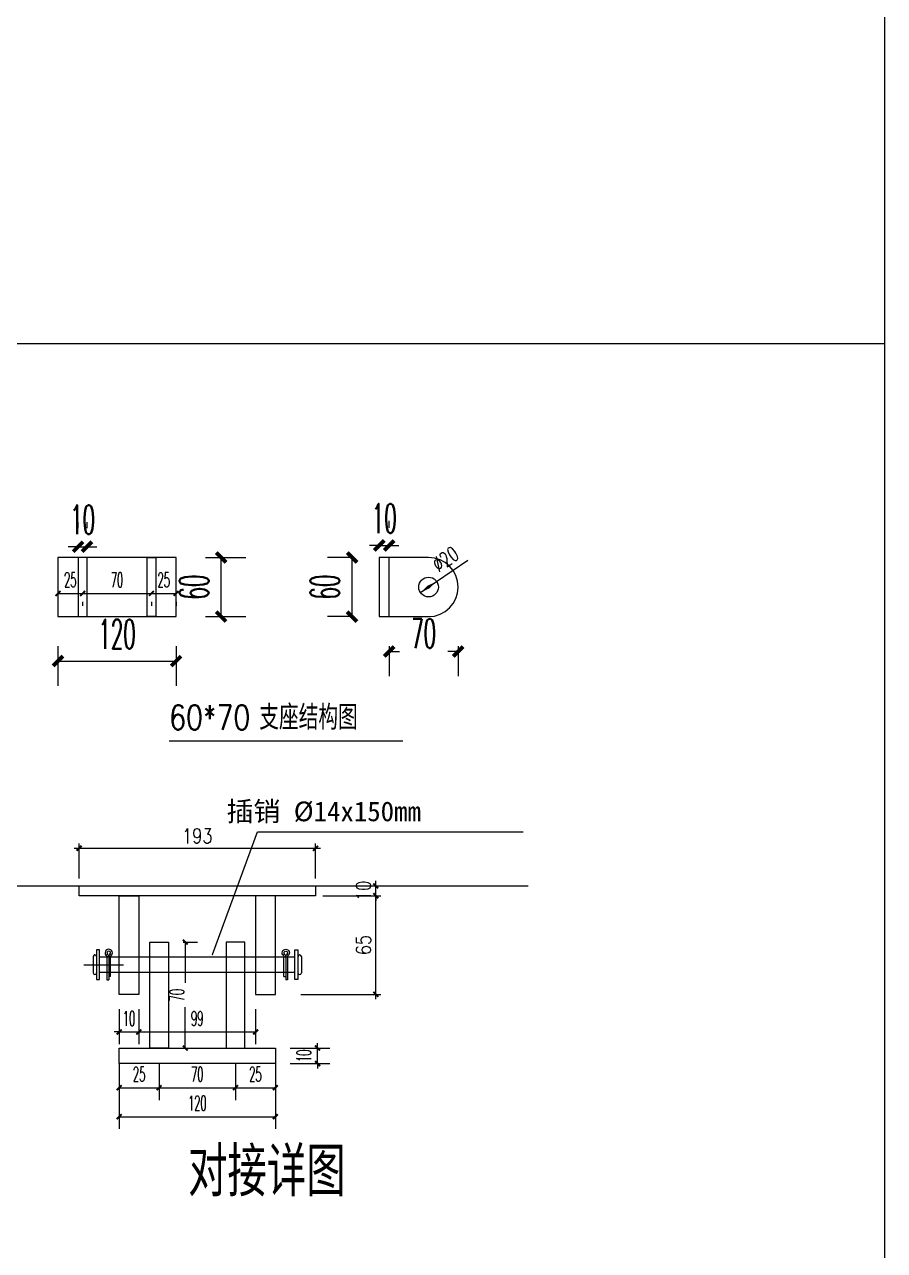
# Model space of a CAD drawing. Header units: millimetres. Extents: x 482615 to 507043, y 486319 to 505296.
# Drawn here: x 505297 to 507043, y 498008 to 500496 of the extents above; entities that cross this region are included whole.
import ezdxf
from ezdxf import colors
from ezdxf.entities.mleader import LeaderData, LeaderLine
from ezdxf.math import Vec2, Vec3

# ---------------------------------------------------------------- set-up
doc = ezdxf.new("R2010")
doc.units = ezdxf.units.MM
doc.header["$LTSCALE"] = 1000
doc.linetypes.add('CENTER', pattern=[2, 1.25, -0.25, 0.25, -0.25])
for name, color, linetype in [('hjh文字', 7, 'Continuous'), ('HR-dimension', 9, 'Continuous'), ('PUB_DIM', 3, 'Continuous'), ('PUB_TEXT', 7, 'Continuous'), ('W-STEEL_KEEL钢龙骨', 5, 'Continuous'), ('铝横梁', 220, 'Continuous')]:
    doc.layers.add(name, color=color, linetype=linetype)
doc.layers.add('图框', color=7, linetype='Continuous', lineweight=13)
doc.styles.add('_TCH_DIM', font='SIMPLEX.shx', dxfattribs={"bigfont": 'hztxt.shx'})
doc.styles.add('_TCH_DIM_T3', font='SIMPLEX.shx', dxfattribs={"width": 0.494118, "bigfont": 'GBCBIG.shx'})
doc.styles.add('HZTXT', font='txtw.shx', dxfattribs={"width": 0.8, "bigfont": 'hztxtw.shx'})
doc.styles.get("Standard").update_dxf_attribs({"font": 'simplex.shx', "width": 0.8, "bigfont": 'hztxt.shx'})
doc.styles.add('宋体', font='')
doc.styles.get('宋体').set_extended_font_data('SimSun')
doc.dimstyles.new('_TCH_ARCH&&10', dxfattribs={"dimtxt": 29.75, "dimasz": 10, "dimexe": 25, "dimexo": 30, "dimgap": 12.625, "dimtad": 1, "dimdec": 0, "dimzin": 0, "dimdsep": 46, "dimtxsty": '_TCH_DIM_T3', "dimblk": 'ARCHTICK', "dimcen": 0.09, "dimclrt": 7, "dimazin": 2, "dimtfac": 1, "dimtdec": 0, "dimtix": 1, "dimtmove": 2, "dimatfit": 3, "dimfxl": 0, "dimtolj": 1, "dimtzin": 0, "dimarcsym": 0})
doc.dimstyles.new('_TCH_ARCH&&5', dxfattribs={"dimtxt": 14.875, "dimasz": 5, "dimexe": 12.5, "dimexo": 15, "dimgap": 6.3125, "dimtad": 1, "dimdec": 0, "dimzin": 0, "dimdsep": 46, "dimtxsty": '_TCH_DIM_T3', "dimblk": 'ARCHTICK', "dimcen": 0.09, "dimclrt": 7, "dimazin": 2, "dimtfac": 1, "dimtdec": 0, "dimtix": 1, "dimtmove": 2, "dimatfit": 3, "dimfxl": 0, "dimtolj": 1, "dimtzin": 0, "dimarcsym": 0})
doc.dimstyles.new('HR-A2-DIM10', dxfattribs={"dimscale": 10, "dimtxt": 3, "dimasz": 1, "dimexe": 1, "dimexo": 1.5, "dimgap": 1, "dimtad": 1, "dimdec": 1, "dimdsep": 46, "dimtxsty": 'HZTXT', "dimblk": 'ARCHTICK', "dimcen": 0, "dimdle": 1, "dimclrd": 256, "dimclre": 256, "dimclrt": 6, "dimadec": 1, "dimazin": 0, "dimtfac": 1, "dimtdec": 1, "dimtix": 1, "dimtmove": 2, "dimatfit": 3, "dimfxl": 0, "dimtolj": 1, "dimtzin": 0, "dimarcsym": 0})

# ---------------------------------------------------------------- blocks, each defined once
blk = doc.blocks.new('_ArchTick')
at = {"color": 0, "linetype": 'ByBlock', "const_width": 0.4}
blk.add_lwpolyline([(-0.5, -0.5), (0.5, 0.5)], dxfattribs=at)
blk = doc.blocks.new('*D85')
at = {"layer": 'Defpoints', "color": 0, "ltscale": 1.5, "transparency": 16777216}
for p in [(505887.6, 498824.3), (505407.6, 498748), (505887.6, 498748)]:
    blk.add_point(p, dxfattribs=at)
at = {"layer": 'HR-dimension', "lineweight": -2, "ltscale": 1.5, "transparency": 16777216}
for p, q in [((505397.6, 498824.3), (505897.6, 498824.3)), ((505407.6, 498763), (505407.6, 498834.3)), ((505887.6, 498763), (505887.6, 498834.3))]:
    blk.add_line(p, q, dxfattribs=at)
at = {"layer": 'HR-dimension', "lineweight": -2, "ltscale": 1.5, "transparency": 16777216, "xscale": 10, "yscale": 10, "zscale": 10, "rotation": 180}
blk.add_blockref('_ArchTick', (505407.6, 498824.3), dxfattribs=at)
at = {"layer": 'HR-dimension', "lineweight": -2, "ltscale": 1.5, "transparency": 16777216, "xscale": 10, "yscale": 10, "zscale": 10}
blk.add_blockref('_ArchTick', (505887.6, 498824.3), dxfattribs=at)
at = {"layer": 'HR-dimension', "color": 6, "ltscale": 1.5, "transparency": 16777216, "insert": (505647.6, 498849.3), "char_height": 30, "width": 61.714, "attachment_point": 5, "style": 'HZTXT'}
blk.add_mtext('\\A1;{\\Ftxtw,hztxtw|c134;193}', dxfattribs=at)
blk = doc.blocks.new('*D86')
at = {"layer": 'Defpoints', "color": 0, "ltscale": 1.5, "transparency": 16777216}
for p in [(505887.6, 498728), (506010, 498728), (505842.6, 498528)]:
    blk.add_point(p, dxfattribs=at)
at = {"layer": 'HR-dimension', "lineweight": -2, "ltscale": 1.5, "transparency": 16777216}
for p, q in [((505902.6, 498728), (506020, 498728)), ((506010, 498518), (506010, 498738)), ((505857.6, 498528), (506020, 498528))]:
    blk.add_line(p, q, dxfattribs=at)
at = {"layer": 'HR-dimension', "lineweight": -2, "ltscale": 1.5, "transparency": 16777216, "xscale": 10, "yscale": 10, "zscale": 10}
for p, rotation in [((506010, 498728), 90), ((506010, 498528), 270)]:
    blk.add_blockref('_ArchTick', p, dxfattribs=dict(at, rotation=rotation))
at = {"layer": 'HR-dimension', "color": 6, "ltscale": 1.5, "transparency": 16777216, "insert": (505985, 498628), "char_height": 30, "attachment_point": 5, "rotation": 90, "style": 'HZTXT'}
blk.add_mtext('\\A1;{\\Ftxtw,hztxtw|c134;65}', dxfattribs=at)
blk = doc.blocks.new('*D87')
at = {"layer": 'Defpoints', "color": 0, "ltscale": 1.5, "transparency": 16777216}
for p in [(505887.6, 498748), (506010, 498748), (505887.6, 498728)]:
    blk.add_point(p, dxfattribs=at)
at = {"layer": 'HR-dimension', "lineweight": -2, "ltscale": 1.5, "transparency": 16777216}
for p, q in [((505902.6, 498748), (506020, 498748)), ((506010, 498748), (506010, 498758)), ((506010, 498728), (506010, 498748)), ((505902.6, 498728), (506020, 498728)), ((506010, 498728), (506010, 498718))]:
    blk.add_line(p, q, dxfattribs=at)
at = {"layer": 'HR-dimension', "lineweight": -2, "ltscale": 1.5, "transparency": 16777216, "xscale": 10, "yscale": 10, "zscale": 10}
for p, rotation in [((506010, 498748), 270), ((506010, 498728), 90)]:
    blk.add_blockref('_ArchTick', p, dxfattribs=dict(at, rotation=rotation))
at = {"layer": 'HR-dimension', "color": 6, "ltscale": 1.5, "transparency": 16777216, "insert": (505985, 498738), "char_height": 30, "attachment_point": 5, "rotation": 90, "style": 'HZTXT'}
blk.add_mtext('\\A1;10', dxfattribs=at)
blk = doc.blocks.new('*D106')
at = {"layer": 'Defpoints', "color": 0, "transparency": 16777216}
for p in [(504452.6, 499048.4), (504572.6, 499048.4), (504572.6, 499003.2)]:
    blk.add_point(p, dxfattribs=at)
at = {"layer": 'PUB_DIM', "color": 0, "lineweight": -2, "transparency": 16777216}
for p, q in [((504452.6, 499018.4), (504452.6, 498978.2)), ((504572.6, 499018.4), (504572.6, 498978.2)), ((504452.6, 499003.2), (504572.6, 499003.2))]:
    blk.add_line(p, q, dxfattribs=at)
at = {"layer": 'PUB_DIM', "color": 0, "lineweight": -2, "transparency": 16777216, "xscale": 10, "yscale": 10, "zscale": 10, "rotation": 180}
blk.add_blockref('_ArchTick', (504452.6, 499003.2), dxfattribs=at)
at = {"layer": 'PUB_DIM', "color": 0, "lineweight": -2, "transparency": 16777216, "xscale": 10, "yscale": 10, "zscale": 10}
blk.add_blockref('_ArchTick', (504572.6, 499003.2), dxfattribs=at)
at = {"layer": 'PUB_DIM', "color": 7, "transparency": 16777216, "insert": (504512.6, 499030.7), "char_height": 29.75, "attachment_point": 5, "style": '_TCH_DIM_T3'}
blk.add_mtext('\\A1;120', dxfattribs=at)
blk = doc.blocks.new('*D107')
at = {"layer": 'Defpoints', "color": 0, "transparency": 16777216}
for p in [(504572.6, 499108.4), (504618.4, 499108.4), (504572.6, 499048.4)]:
    blk.add_point(p, dxfattribs=at)
at = {"layer": 'PUB_DIM', "color": 0, "lineweight": -2, "transparency": 16777216}
for p, q in [((504602.6, 499108.4), (504643.4, 499108.4)), ((504618.4, 499048.4), (504618.4, 499108.4)), ((504602.6, 499048.4), (504643.4, 499048.4))]:
    blk.add_line(p, q, dxfattribs=at)
at = {"layer": 'PUB_DIM', "color": 0, "lineweight": -2, "transparency": 16777216, "xscale": 10, "yscale": 10, "zscale": 10}
for p, rotation in [((504618.4, 499108.4), 90), ((504618.4, 499048.4), 270)]:
    blk.add_blockref('_ArchTick', p, dxfattribs=dict(at, rotation=rotation))
at = {"layer": 'PUB_DIM', "color": 7, "transparency": 16777216, "insert": (504590.9, 499078.4), "char_height": 29.75, "attachment_point": 5, "rotation": 90, "style": '_TCH_DIM_T3'}
blk.add_mtext('\\A1;60', dxfattribs=at)
blk = doc.blocks.new('*D108')
at = {"layer": 'Defpoints', "color": 0, "transparency": 16777216}
for p in [(504482.1, 499119.4), (504473.1, 499108.4), (504482.1, 499108.4)]:
    blk.add_point(p, dxfattribs=at)
at = {"layer": 'PUB_DIM', "color": 0, "lineweight": -2, "transparency": 16777216}
for p, q in [((504473.1, 499138.4), (504473.1, 499144.4)), ((504482.1, 499138.4), (504482.1, 499144.4)), ((504473.1, 499119.4), (504463.1, 499119.4)), ((504473.1, 499119.4), (504482.1, 499119.4)), ((504482.1, 499119.4), (504492.1, 499119.4))]:
    blk.add_line(p, q, dxfattribs=at)
at = {"layer": 'PUB_DIM', "color": 0, "lineweight": -2, "transparency": 16777216, "xscale": 10, "yscale": 10, "zscale": 10}
blk.add_blockref('_ArchTick', (504473.1, 499119.4), dxfattribs=at)
at = {"layer": 'PUB_DIM', "color": 0, "lineweight": -2, "transparency": 16777216, "xscale": 10, "yscale": 10, "zscale": 10, "rotation": 180}
blk.add_blockref('_ArchTick', (504482.1, 499119.4), dxfattribs=at)
at = {"layer": 'PUB_DIM', "color": 7, "transparency": 16777216, "insert": (504477.6, 499146.9), "char_height": 29.75, "attachment_point": 5, "style": '_TCH_DIM_T3'}
blk.add_mtext('\\A1;10', dxfattribs=at)
blk = doc.blocks.new('*D109')
at = {"layer": 'Defpoints', "color": 0, "transparency": 16777216}
for p in [(504452.6, 499078.4), (504477.6, 499078.4), (504477.6, 499071.9)]:
    blk.add_point(p, dxfattribs=at)
at = {"layer": 'PUB_DIM', "color": 0, "lineweight": -2, "transparency": 16777216}
for p, q in [((504452.6, 499071.9), (504477.6, 499071.9)), ((504452.6, 499063.4), (504452.6, 499059.4)), ((504477.6, 499063.4), (504477.6, 499059.4))]:
    blk.add_line(p, q, dxfattribs=at)
at = {"layer": 'PUB_DIM', "color": 0, "lineweight": -2, "transparency": 16777216, "xscale": 5, "yscale": 5, "zscale": 5}
for p, rotation in [((504452.6, 499071.9), 180.0197729261744), ((504477.6, 499071.9), 0.01977292617431776)]:
    blk.add_blockref('_ArchTick', p, dxfattribs=dict(at, rotation=rotation))
at = {"layer": 'PUB_DIM', "color": 7, "transparency": 16777216, "insert": (504465.1, 499085.7), "char_height": 14.88, "attachment_point": 5, "rotation": 0.0198, "style": '_TCH_DIM_T3'}
blk.add_mtext('\\A1;25', dxfattribs=at)
blk = doc.blocks.new('*D110')
at = {"layer": 'Defpoints', "color": 0, "transparency": 16777216}
for p in [(504477.6, 499078.4), (504547.6, 499078.4), (504547.6, 499072)]:
    blk.add_point(p, dxfattribs=at)
at = {"layer": 'PUB_DIM', "color": 0, "lineweight": -2, "transparency": 16777216}
for p, q in [((504477.6, 499071.9), (504547.6, 499072)), ((504477.6, 499063.4), (504477.6, 499059.4)), ((504547.6, 499063.4), (504547.6, 499059.5))]:
    blk.add_line(p, q, dxfattribs=at)
at = {"layer": 'PUB_DIM', "color": 0, "lineweight": -2, "transparency": 16777216, "xscale": 5, "yscale": 5, "zscale": 5}
for p, rotation in [((504477.6, 499071.9), 180.019772926139), ((504547.6, 499072), 0.01977292613898816)]:
    blk.add_blockref('_ArchTick', p, dxfattribs=dict(at, rotation=rotation))
at = {"layer": 'PUB_DIM', "color": 7, "transparency": 16777216, "insert": (504512.6, 499085.7), "char_height": 14.88, "attachment_point": 5, "rotation": 0.0198, "style": '_TCH_DIM_T3'}
blk.add_mtext('\\A1;70', dxfattribs=at)
blk = doc.blocks.new('*D111')
at = {"layer": 'Defpoints', "color": 0, "transparency": 16777216}
for p in [(504547.6, 499078.4), (504572.6, 499078.4), (504572.6, 499072)]:
    blk.add_point(p, dxfattribs=at)
at = {"layer": 'PUB_DIM', "color": 0, "lineweight": -2, "transparency": 16777216}
for p, q in [((504547.6, 499072), (504572.6, 499072)), ((504547.6, 499063.4), (504547.6, 499059.5)), ((504572.6, 499063.4), (504572.6, 499059.5))]:
    blk.add_line(p, q, dxfattribs=at)
at = {"layer": 'PUB_DIM', "color": 0, "lineweight": -2, "transparency": 16777216, "xscale": 5, "yscale": 5, "zscale": 5}
for p, rotation in [((504547.6, 499072), 180.0197729262304), ((504572.6, 499072), 0.01977292623041003)]:
    blk.add_blockref('_ArchTick', p, dxfattribs=dict(at, rotation=rotation))
at = {"layer": 'PUB_DIM', "color": 7, "transparency": 16777216, "insert": (504560.1, 499085.7), "char_height": 14.88, "attachment_point": 5, "rotation": 0.0198, "style": '_TCH_DIM_T3'}
blk.add_mtext('\\A1;25', dxfattribs=at)
blk = doc.blocks.new('*D170')
at = {"layer": 'Defpoints', "color": 0, "transparency": 16777216}
for p in [(504452.6, 499048.4), (504572.6, 499048.4), (504572.6, 499003.2)]:
    blk.add_point(p, dxfattribs=at)
at = {"layer": 'PUB_DIM', "color": 0, "lineweight": -2, "transparency": 16777216}
for p, q in [((504452.6, 499018.4), (504452.6, 498978.2)), ((504572.6, 499018.4), (504572.6, 498978.2)), ((504452.6, 499003.2), (504572.6, 499003.2))]:
    blk.add_line(p, q, dxfattribs=at)
at = {"layer": 'PUB_DIM', "color": 0, "lineweight": -2, "transparency": 16777216, "xscale": 10, "yscale": 10, "zscale": 10, "rotation": 180}
blk.add_blockref('_ArchTick', (504452.6, 499003.2), dxfattribs=at)
at = {"layer": 'PUB_DIM', "color": 0, "lineweight": -2, "transparency": 16777216, "xscale": 10, "yscale": 10, "zscale": 10}
blk.add_blockref('_ArchTick', (504572.6, 499003.2), dxfattribs=at)
at = {"layer": 'PUB_DIM', "color": 7, "transparency": 16777216, "insert": (504512.6, 499030.7), "char_height": 29.75, "attachment_point": 5, "style": '_TCH_DIM_T3'}
blk.add_mtext('\\A1;120', dxfattribs=at)
blk = doc.blocks.new('*D171')
at = {"layer": 'Defpoints', "color": 0, "transparency": 16777216}
for p in [(504572.6, 499108.4), (504618.4, 499108.4), (504572.6, 499048.4)]:
    blk.add_point(p, dxfattribs=at)
at = {"layer": 'PUB_DIM', "color": 0, "lineweight": -2, "transparency": 16777216}
for p, q in [((504602.6, 499108.4), (504643.4, 499108.4)), ((504618.4, 499048.4), (504618.4, 499108.4)), ((504602.6, 499048.4), (504643.4, 499048.4))]:
    blk.add_line(p, q, dxfattribs=at)
at = {"layer": 'PUB_DIM', "color": 0, "lineweight": -2, "transparency": 16777216, "xscale": 10, "yscale": 10, "zscale": 10}
for p, rotation in [((504618.4, 499108.4), 90), ((504618.4, 499048.4), 270)]:
    blk.add_blockref('_ArchTick', p, dxfattribs=dict(at, rotation=rotation))
at = {"layer": 'PUB_DIM', "color": 7, "transparency": 16777216, "insert": (504590.9, 499078.4), "char_height": 29.75, "attachment_point": 5, "rotation": 90, "style": '_TCH_DIM_T3'}
blk.add_mtext('\\A1;60', dxfattribs=at)
blk = doc.blocks.new('*D172')
at = {"layer": 'Defpoints', "color": 0, "transparency": 16777216}
for p in [(504482.1, 499119.4), (504473.1, 499108.4), (504482.1, 499108.4)]:
    blk.add_point(p, dxfattribs=at)
at = {"layer": 'PUB_DIM', "color": 0, "lineweight": -2, "transparency": 16777216}
for p, q in [((504473.1, 499138.4), (504473.1, 499144.4)), ((504482.1, 499138.4), (504482.1, 499144.4)), ((504473.1, 499119.4), (504463.1, 499119.4)), ((504473.1, 499119.4), (504482.1, 499119.4)), ((504482.1, 499119.4), (504492.1, 499119.4))]:
    blk.add_line(p, q, dxfattribs=at)
at = {"layer": 'PUB_DIM', "color": 0, "lineweight": -2, "transparency": 16777216, "xscale": 10, "yscale": 10, "zscale": 10}
blk.add_blockref('_ArchTick', (504473.1, 499119.4), dxfattribs=at)
at = {"layer": 'PUB_DIM', "color": 0, "lineweight": -2, "transparency": 16777216, "xscale": 10, "yscale": 10, "zscale": 10, "rotation": 180}
blk.add_blockref('_ArchTick', (504482.1, 499119.4), dxfattribs=at)
at = {"layer": 'PUB_DIM', "color": 7, "transparency": 16777216, "insert": (504477.6, 499146.9), "char_height": 29.75, "attachment_point": 5, "style": '_TCH_DIM_T3'}
blk.add_mtext('\\A1;10', dxfattribs=at)
blk = doc.blocks.new('*D173')
at = {"layer": 'Defpoints', "color": 0, "transparency": 16777216}
for p in [(504452.6, 499078.4), (504477.6, 499078.4), (504477.6, 499071.9)]:
    blk.add_point(p, dxfattribs=at)
at = {"layer": 'PUB_DIM', "color": 0, "lineweight": -2, "transparency": 16777216}
for p, q in [((504452.6, 499071.9), (504477.6, 499071.9)), ((504452.6, 499063.4), (504452.6, 499059.4)), ((504477.6, 499063.4), (504477.6, 499059.4))]:
    blk.add_line(p, q, dxfattribs=at)
at = {"layer": 'PUB_DIM', "color": 0, "lineweight": -2, "transparency": 16777216, "xscale": 5, "yscale": 5, "zscale": 5}
for p, rotation in [((504452.6, 499071.9), 180.0197729261744), ((504477.6, 499071.9), 0.01977292617431776)]:
    blk.add_blockref('_ArchTick', p, dxfattribs=dict(at, rotation=rotation))
at = {"layer": 'PUB_DIM', "color": 7, "transparency": 16777216, "insert": (504465.1, 499085.7), "char_height": 14.88, "attachment_point": 5, "rotation": 0.0198, "style": '_TCH_DIM_T3'}
blk.add_mtext('\\A1;25', dxfattribs=at)
blk = doc.blocks.new('*D174')
at = {"layer": 'Defpoints', "color": 0, "transparency": 16777216}
for p in [(504477.6, 499078.4), (504547.6, 499078.4), (504547.6, 499072)]:
    blk.add_point(p, dxfattribs=at)
at = {"layer": 'PUB_DIM', "color": 0, "lineweight": -2, "transparency": 16777216}
for p, q in [((504477.6, 499071.9), (504547.6, 499072)), ((504477.6, 499063.4), (504477.6, 499059.4)), ((504547.6, 499063.4), (504547.6, 499059.5))]:
    blk.add_line(p, q, dxfattribs=at)
at = {"layer": 'PUB_DIM', "color": 0, "lineweight": -2, "transparency": 16777216, "xscale": 5, "yscale": 5, "zscale": 5}
for p, rotation in [((504477.6, 499071.9), 180.019772926139), ((504547.6, 499072), 0.01977292613898816)]:
    blk.add_blockref('_ArchTick', p, dxfattribs=dict(at, rotation=rotation))
at = {"layer": 'PUB_DIM', "color": 7, "transparency": 16777216, "insert": (504512.6, 499085.7), "char_height": 14.88, "attachment_point": 5, "rotation": 0.0198, "style": '_TCH_DIM_T3'}
blk.add_mtext('\\A1;70', dxfattribs=at)
blk = doc.blocks.new('*D175')
at = {"layer": 'Defpoints', "color": 0, "transparency": 16777216}
for p in [(504547.6, 499078.4), (504572.6, 499078.4), (504572.6, 499072)]:
    blk.add_point(p, dxfattribs=at)
at = {"layer": 'PUB_DIM', "color": 0, "lineweight": -2, "transparency": 16777216}
for p, q in [((504547.6, 499072), (504572.6, 499072)), ((504547.6, 499063.4), (504547.6, 499059.5)), ((504572.6, 499063.4), (504572.6, 499059.5))]:
    blk.add_line(p, q, dxfattribs=at)
at = {"layer": 'PUB_DIM', "color": 0, "lineweight": -2, "transparency": 16777216, "xscale": 5, "yscale": 5, "zscale": 5}
for p, rotation in [((504547.6, 499072), 180.0197729262304), ((504572.6, 499072), 0.01977292623041003)]:
    blk.add_blockref('_ArchTick', p, dxfattribs=dict(at, rotation=rotation))
at = {"layer": 'PUB_DIM', "color": 7, "transparency": 16777216, "insert": (504560.1, 499085.7), "char_height": 14.88, "attachment_point": 5, "rotation": 0.0198, "style": '_TCH_DIM_T3'}
blk.add_mtext('\\A1;25', dxfattribs=at)
blk = doc.blocks.new('*D103')
at = {"layer": 'Defpoints', "color": 0, "transparency": 16777216}
for p in [(504971.4, 499022.7), (504961.4, 499010.5), (504971.4, 499010.5)]:
    blk.add_point(p, dxfattribs=at)
at = {"layer": 'PUB_DIM', "color": 0, "lineweight": -2, "transparency": 16777216}
for p, q in [((504961.4, 499040.5), (504961.4, 499047.7)), ((504971.4, 499040.5), (504971.4, 499047.7)), ((504961.4, 499022.7), (504951.4, 499022.7)), ((504961.4, 499022.7), (504971.4, 499022.7)), ((504971.4, 499022.7), (504981.4, 499022.7))]:
    blk.add_line(p, q, dxfattribs=at)
at = {"layer": 'PUB_DIM', "color": 0, "lineweight": -2, "transparency": 16777216, "xscale": 10, "yscale": 10, "zscale": 10}
blk.add_blockref('_ArchTick', (504961.4, 499022.7), dxfattribs=at)
at = {"layer": 'PUB_DIM', "color": 0, "lineweight": -2, "transparency": 16777216, "xscale": 10, "yscale": 10, "zscale": 10, "rotation": 180}
blk.add_blockref('_ArchTick', (504971.4, 499022.7), dxfattribs=at)
at = {"layer": 'PUB_DIM', "color": 7, "transparency": 16777216, "insert": (504966.4, 499050.2), "char_height": 29.75, "attachment_point": 5, "style": '_TCH_DIM_T3'}
blk.add_mtext('\\A1;10', dxfattribs=at)
blk = doc.blocks.new('*D104')
at = {"layer": 'Defpoints', "color": 0, "transparency": 16777216}
for p in [(504933.8, 499010.5), (504961.4, 499010.5), (504961.4, 498950.5)]:
    blk.add_point(p, dxfattribs=at)
at = {"layer": 'PUB_DIM', "color": 0, "lineweight": -2, "transparency": 16777216}
for p, q in [((504931.4, 499010.5), (504908.8, 499010.5)), ((504933.8, 498950.5), (504933.8, 499010.5)), ((504931.4, 498950.5), (504908.8, 498950.5))]:
    blk.add_line(p, q, dxfattribs=at)
at = {"layer": 'PUB_DIM', "color": 0, "lineweight": -2, "transparency": 16777216, "xscale": 10, "yscale": 10, "zscale": 10}
for p, rotation in [((504933.8, 499010.5), 90), ((504933.8, 498950.5), 270)]:
    blk.add_blockref('_ArchTick', p, dxfattribs=dict(at, rotation=rotation))
at = {"layer": 'PUB_DIM', "color": 7, "transparency": 16777216, "insert": (504906.3, 498980.5), "char_height": 29.75, "attachment_point": 5, "rotation": 90, "style": '_TCH_DIM_T3'}
blk.add_mtext('\\A1;60', dxfattribs=at)
blk = doc.blocks.new('*D105')
at = {"layer": 'Defpoints', "color": 0, "transparency": 16777216}
for p in [(504971.4, 498950.5), (505041.4, 498950.5), (505041.4, 498915.1)]:
    blk.add_point(p, dxfattribs=at)
at = {"layer": 'PUB_DIM', "color": 0, "lineweight": -2, "transparency": 16777216}
for p, q in [((504971.4, 498920.5), (504971.4, 498890.1)), ((504971.4, 498915.1), (504981.9, 498915.1)), ((505041.4, 498915.1), (505030.9, 498915.1)), ((505041.4, 498920.5), (505041.4, 498890.1))]:
    blk.add_line(p, q, dxfattribs=at)
at = {"layer": 'PUB_DIM', "color": 0, "lineweight": -2, "transparency": 16777216, "xscale": 10, "yscale": 10, "zscale": 10, "rotation": 180}
blk.add_blockref('_ArchTick', (504971.4, 498915.1), dxfattribs=at)
at = {"layer": 'PUB_DIM', "color": 0, "lineweight": -2, "transparency": 16777216, "xscale": 10, "yscale": 10, "zscale": 10}
blk.add_blockref('_ArchTick', (505041.4, 498915.1), dxfattribs=at)
at = {"layer": 'PUB_DIM', "color": 7, "transparency": 16777216, "insert": (505006.4, 498933.5), "char_height": 29.75, "attachment_point": 5, "style": '_TCH_DIM_T3'}
blk.add_mtext('\\A1;70', dxfattribs=at)
blk = doc.blocks.new('*D176')
at = {"layer": 'Defpoints', "color": 0, "transparency": 16777216}
for p in [(504971.4, 499022.7), (504961.4, 499010.5), (504971.4, 499010.5)]:
    blk.add_point(p, dxfattribs=at)
at = {"layer": 'PUB_DIM', "color": 0, "lineweight": -2, "transparency": 16777216}
for p, q in [((504961.4, 499040.5), (504961.4, 499047.7)), ((504971.4, 499040.5), (504971.4, 499047.7)), ((504961.4, 499022.7), (504951.4, 499022.7)), ((504961.4, 499022.7), (504971.4, 499022.7)), ((504971.4, 499022.7), (504981.4, 499022.7))]:
    blk.add_line(p, q, dxfattribs=at)
at = {"layer": 'PUB_DIM', "color": 0, "lineweight": -2, "transparency": 16777216, "xscale": 10, "yscale": 10, "zscale": 10}
blk.add_blockref('_ArchTick', (504961.4, 499022.7), dxfattribs=at)
at = {"layer": 'PUB_DIM', "color": 0, "lineweight": -2, "transparency": 16777216, "xscale": 10, "yscale": 10, "zscale": 10, "rotation": 180}
blk.add_blockref('_ArchTick', (504971.4, 499022.7), dxfattribs=at)
at = {"layer": 'PUB_DIM', "color": 7, "transparency": 16777216, "insert": (504966.4, 499050.2), "char_height": 29.75, "attachment_point": 5, "style": '_TCH_DIM_T3'}
blk.add_mtext('\\A1;10', dxfattribs=at)
blk = doc.blocks.new('*D177')
at = {"layer": 'Defpoints', "color": 0, "transparency": 16777216}
for p in [(504933.8, 499010.5), (504961.4, 499010.5), (504961.4, 498950.5)]:
    blk.add_point(p, dxfattribs=at)
at = {"layer": 'PUB_DIM', "color": 0, "lineweight": -2, "transparency": 16777216}
for p, q in [((504931.4, 499010.5), (504908.8, 499010.5)), ((504933.8, 498950.5), (504933.8, 499010.5)), ((504931.4, 498950.5), (504908.8, 498950.5))]:
    blk.add_line(p, q, dxfattribs=at)
at = {"layer": 'PUB_DIM', "color": 0, "lineweight": -2, "transparency": 16777216, "xscale": 10, "yscale": 10, "zscale": 10}
for p, rotation in [((504933.8, 499010.5), 90), ((504933.8, 498950.5), 270)]:
    blk.add_blockref('_ArchTick', p, dxfattribs=dict(at, rotation=rotation))
at = {"layer": 'PUB_DIM', "color": 7, "transparency": 16777216, "insert": (504906.3, 498980.5), "char_height": 29.75, "attachment_point": 5, "rotation": 90, "style": '_TCH_DIM_T3'}
blk.add_mtext('\\A1;60', dxfattribs=at)
blk = doc.blocks.new('*D178')
at = {"layer": 'Defpoints', "color": 0, "transparency": 16777216}
for p in [(504971.4, 498950.5), (505041.4, 498950.5), (505041.4, 498915.1)]:
    blk.add_point(p, dxfattribs=at)
at = {"layer": 'PUB_DIM', "color": 0, "lineweight": -2, "transparency": 16777216}
for p, q in [((504971.4, 498920.5), (504971.4, 498890.1)), ((504971.4, 498915.1), (504981.9, 498915.1)), ((505041.4, 498915.1), (505030.9, 498915.1)), ((505041.4, 498920.5), (505041.4, 498890.1))]:
    blk.add_line(p, q, dxfattribs=at)
at = {"layer": 'PUB_DIM', "color": 0, "lineweight": -2, "transparency": 16777216, "xscale": 10, "yscale": 10, "zscale": 10, "rotation": 180}
blk.add_blockref('_ArchTick', (504971.4, 498915.1), dxfattribs=at)
at = {"layer": 'PUB_DIM', "color": 0, "lineweight": -2, "transparency": 16777216, "xscale": 10, "yscale": 10, "zscale": 10}
blk.add_blockref('_ArchTick', (505041.4, 498915.1), dxfattribs=at)
at = {"layer": 'PUB_DIM', "color": 7, "transparency": 16777216, "insert": (505006.4, 498933.5), "char_height": 29.75, "attachment_point": 5, "style": '_TCH_DIM_T3'}
blk.add_mtext('\\A1;70', dxfattribs=at)
blk = doc.blocks.new('A$C3ad6133d')
at = {"color": 7, "linetype": 'Continuous', "lineweight": 15}
for p, q in [((3.7, 30.4), (0, 30.4)), ((0, -16), (0, 30.4)), ((3.7, -16), (3.7, 30.4)), ((-3.7, 24), (-3.7, -16)), ((-3.7, 24), (0, 24))]:
    blk.add_line(p, q, dxfattribs=at)
at = {"color": 8, "linetype": 'Continuous', "lineweight": 15}
for p, q in [((-4.9, -18.6), (-2.4, -21.4)), ((-3.7, -16), (3.7, -16)), ((4.9, -18.6), (2.4, -21.4))]:
    blk.add_line(p, q, dxfattribs=at)
at = {"color": 7, "linetype": 'Continuous', "lineweight": 15}
for centre, radius, start, end in [((0, -24.1), 7.35, 131.3178, 48.6822), ((-7.1, -16), 3.47, 311.3178, 0), ((0, -24.1), 3.67, 131.3178, 48.6822), ((-7.1, -16), 7.14, 311.3178, 0), ((7.1, -16), 7.14, 180, 228.6822), ((7.1, -16), 3.47, 180, 228.6822)]:
    blk.add_arc(centre, radius, start, end, dxfattribs=at)
blk = doc.blocks.new('*D151')
at = {"layer": 'Defpoints', "color": 0, "transparency": 16777216}
for p in [(505489.1, 498419), (505570.1, 498419), (505570.1, 498338.6)]:
    blk.add_point(p, dxfattribs=at)
at = {"layer": 'PUB_DIM', "color": 0, "lineweight": -2, "transparency": 16777216}
for p, q in [((505489.1, 498389), (505489.1, 498313.6)), ((505570.1, 498389), (505570.1, 498313.6)), ((505489.1, 498338.6), (505570.1, 498338.6))]:
    blk.add_line(p, q, dxfattribs=at)
at = {"layer": 'PUB_DIM', "color": 0, "lineweight": -2, "transparency": 16777216, "xscale": 10, "yscale": 10, "zscale": 10, "rotation": 180}
blk.add_blockref('_ArchTick', (505489.1, 498338.6), dxfattribs=at)
at = {"layer": 'PUB_DIM', "color": 0, "lineweight": -2, "transparency": 16777216, "xscale": 10, "yscale": 10, "zscale": 10}
blk.add_blockref('_ArchTick', (505570.1, 498338.6), dxfattribs=at)
at = {"layer": 'PUB_DIM', "color": 7, "transparency": 16777216, "insert": (505529.6, 498366.1), "char_height": 29.75, "attachment_point": 5, "style": '_TCH_DIM_T3'}
blk.add_mtext('\\A1;25', dxfattribs=at)
blk = doc.blocks.new('*D152')
at = {"layer": 'Defpoints', "color": 0, "transparency": 16777216}
for p in [(505570.1, 498419), (505725.1, 498419), (505725.1, 498338.6)]:
    blk.add_point(p, dxfattribs=at)
at = {"layer": 'PUB_DIM', "color": 0, "lineweight": -2, "transparency": 16777216}
for p, q in [((505570.1, 498389), (505570.1, 498313.6)), ((505725.1, 498389), (505725.1, 498313.6)), ((505570.1, 498338.6), (505725.1, 498338.6))]:
    blk.add_line(p, q, dxfattribs=at)
at = {"layer": 'PUB_DIM', "color": 0, "lineweight": -2, "transparency": 16777216, "xscale": 10, "yscale": 10, "zscale": 10, "rotation": 180}
blk.add_blockref('_ArchTick', (505570.1, 498338.6), dxfattribs=at)
at = {"layer": 'PUB_DIM', "color": 0, "lineweight": -2, "transparency": 16777216, "xscale": 10, "yscale": 10, "zscale": 10}
blk.add_blockref('_ArchTick', (505725.1, 498338.6), dxfattribs=at)
at = {"layer": 'PUB_DIM', "color": 7, "transparency": 16777216, "insert": (505647.6, 498366.1), "char_height": 29.75, "attachment_point": 5, "style": '_TCH_DIM_T3'}
blk.add_mtext('\\A1;70', dxfattribs=at)
blk = doc.blocks.new('*D153')
at = {"layer": 'Defpoints', "color": 0, "transparency": 16777216}
for p in [(505725.1, 498419), (505806.1, 498419), (505806.1, 498338.6)]:
    blk.add_point(p, dxfattribs=at)
at = {"layer": 'PUB_DIM', "color": 0, "lineweight": -2, "transparency": 16777216}
for p, q in [((505725.1, 498389), (505725.1, 498313.6)), ((505806.1, 498389), (505806.1, 498313.6)), ((505725.1, 498338.6), (505806.1, 498338.6))]:
    blk.add_line(p, q, dxfattribs=at)
at = {"layer": 'PUB_DIM', "color": 0, "lineweight": -2, "transparency": 16777216, "xscale": 10, "yscale": 10, "zscale": 10, "rotation": 180}
blk.add_blockref('_ArchTick', (505725.1, 498338.6), dxfattribs=at)
at = {"layer": 'PUB_DIM', "color": 0, "lineweight": -2, "transparency": 16777216, "xscale": 10, "yscale": 10, "zscale": 10}
blk.add_blockref('_ArchTick', (505806.1, 498338.6), dxfattribs=at)
at = {"layer": 'PUB_DIM', "color": 7, "transparency": 16777216, "insert": (505765.6, 498366.1), "char_height": 29.75, "attachment_point": 5, "style": '_TCH_DIM_T3'}
blk.add_mtext('\\A1;25', dxfattribs=at)
blk = doc.blocks.new('*D154')
at = {"layer": 'Defpoints', "color": 0, "transparency": 16777216}
for p in [(505589, 498634.1), (505623.3, 498634.1), (505589, 498419)]:
    blk.add_point(p, dxfattribs=at)
at = {"layer": 'PUB_DIM', "color": 0, "lineweight": -2, "transparency": 16777216}
for p, q in [((505619, 498634.1), (505648.3, 498634.1)), ((505623.3, 498634.1), (505623.3, 498551.1)), ((505623.3, 498419), (505623.3, 498502)), ((505619, 498419), (505648.3, 498419))]:
    blk.add_line(p, q, dxfattribs=at)
at = {"layer": 'PUB_DIM', "color": 0, "lineweight": -2, "transparency": 16777216, "xscale": 10, "yscale": 10, "zscale": 10}
for p, rotation in [((505623.3, 498634.1), 90), ((505623.3, 498419), 270)]:
    blk.add_blockref('_ArchTick', p, dxfattribs=dict(at, rotation=rotation))
at = {"layer": 'PUB_DIM', "color": 7, "transparency": 16777216, "insert": (505606.4, 498526.5), "char_height": 29.75, "attachment_point": 5, "rotation": 90, "style": '_TCH_DIM_T3'}
blk.add_mtext('\\A1;70', dxfattribs=at)
blk = doc.blocks.new('*D155')
at = {"layer": 'Defpoints', "color": 0, "transparency": 16777216}
for p in [(505806.1, 498419), (505891.7, 498419), (505806.1, 498387.5)]:
    blk.add_point(p, dxfattribs=at)
at = {"layer": 'PUB_DIM', "color": 0, "lineweight": -2, "transparency": 16777216}
for p, q in [((505836.1, 498419), (505916.7, 498419)), ((505891.7, 498419), (505891.7, 498429)), ((505891.7, 498387.5), (505891.7, 498419)), ((505836.1, 498387.5), (505916.7, 498387.5)), ((505891.7, 498387.5), (505891.7, 498377.5))]:
    blk.add_line(p, q, dxfattribs=at)
at = {"layer": 'PUB_DIM', "color": 0, "lineweight": -2, "transparency": 16777216, "xscale": 10, "yscale": 10, "zscale": 10}
for p, rotation in [((505891.7, 498419), 270), ((505891.7, 498387.5), 90)]:
    blk.add_blockref('_ArchTick', p, dxfattribs=dict(at, rotation=rotation))
at = {"layer": 'PUB_DIM', "color": 7, "transparency": 16777216, "insert": (505864.2, 498403.3), "char_height": 29.75, "attachment_point": 5, "rotation": 90, "style": '_TCH_DIM_T3'}
blk.add_mtext('\\A1;10', dxfattribs=at)
blk = doc.blocks.new('*D156')
at = {"layer": 'Defpoints', "color": 0, "transparency": 16777216}
for p in [(505489.1, 498387.5), (505806.1, 498387.5), (505806.1, 498279.8)]:
    blk.add_point(p, dxfattribs=at)
at = {"layer": 'PUB_DIM', "color": 0, "lineweight": -2, "transparency": 16777216}
for p, q in [((505489.1, 498357.5), (505489.1, 498254.8)), ((505806.1, 498357.5), (505806.1, 498254.8)), ((505489.1, 498279.8), (505806.1, 498279.8))]:
    blk.add_line(p, q, dxfattribs=at)
at = {"layer": 'PUB_DIM', "color": 0, "lineweight": -2, "transparency": 16777216, "xscale": 10, "yscale": 10, "zscale": 10, "rotation": 180}
blk.add_blockref('_ArchTick', (505489.1, 498279.8), dxfattribs=at)
at = {"layer": 'PUB_DIM', "color": 0, "lineweight": -2, "transparency": 16777216, "xscale": 10, "yscale": 10, "zscale": 10}
blk.add_blockref('_ArchTick', (505806.1, 498279.8), dxfattribs=at)
at = {"layer": 'PUB_DIM', "color": 7, "transparency": 16777216, "insert": (505647.6, 498307.3), "char_height": 29.75, "attachment_point": 5, "style": '_TCH_DIM_T3'}
blk.add_mtext('\\A1;120', dxfattribs=at)
blk = doc.blocks.new('*D157')
at = {"layer": 'Defpoints', "color": 0, "transparency": 16777216}
for p in [(505529.1, 498528), (505766.1, 498528), (505766.1, 498451.6)]:
    blk.add_point(p, dxfattribs=at)
at = {"layer": 'PUB_DIM', "color": 0, "lineweight": -2, "transparency": 16777216}
for p, q in [((505529.1, 498498), (505529.1, 498426.6)), ((505766.1, 498498), (505766.1, 498426.6)), ((505529.1, 498451.6), (505766.1, 498451.6))]:
    blk.add_line(p, q, dxfattribs=at)
at = {"layer": 'PUB_DIM', "color": 0, "lineweight": -2, "transparency": 16777216, "xscale": 10, "yscale": 10, "zscale": 10, "rotation": 180}
blk.add_blockref('_ArchTick', (505529.1, 498451.6), dxfattribs=at)
at = {"layer": 'PUB_DIM', "color": 0, "lineweight": -2, "transparency": 16777216, "xscale": 10, "yscale": 10, "zscale": 10}
blk.add_blockref('_ArchTick', (505766.1, 498451.6), dxfattribs=at)
at = {"layer": 'PUB_DIM', "color": 7, "transparency": 16777216, "insert": (505647.6, 498479.1), "char_height": 29.75, "attachment_point": 5, "style": '_TCH_DIM_T3'}
blk.add_mtext('\\A1;99', dxfattribs=at)
blk = doc.blocks.new('*D158')
at = {"layer": 'Defpoints', "color": 0, "transparency": 16777216}
for p in [(505489.1, 498528), (505529.1, 498528), (505529.1, 498451.6)]:
    blk.add_point(p, dxfattribs=at)
at = {"layer": 'PUB_DIM', "color": 0, "lineweight": -2, "transparency": 16777216}
for p, q in [((505489.1, 498498), (505489.1, 498426.6)), ((505529.1, 498498), (505529.1, 498426.6)), ((505489.1, 498451.6), (505479.1, 498451.6)), ((505489.1, 498451.6), (505529.1, 498451.6)), ((505529.1, 498451.6), (505539.1, 498451.6))]:
    blk.add_line(p, q, dxfattribs=at)
at = {"layer": 'PUB_DIM', "color": 0, "lineweight": -2, "transparency": 16777216, "xscale": 10, "yscale": 10, "zscale": 10}
blk.add_blockref('_ArchTick', (505489.1, 498451.6), dxfattribs=at)
at = {"layer": 'PUB_DIM', "color": 0, "lineweight": -2, "transparency": 16777216, "xscale": 10, "yscale": 10, "zscale": 10, "rotation": 180}
blk.add_blockref('_ArchTick', (505529.1, 498451.6), dxfattribs=at)
at = {"layer": 'PUB_DIM', "color": 7, "transparency": 16777216, "insert": (505509.1, 498479.1), "char_height": 29.75, "attachment_point": 5, "style": '_TCH_DIM_T3'}
blk.add_mtext('\\A1;10', dxfattribs=at)
blk = doc.blocks.new('adasdasdasd')
at = {"layer": 'W-STEEL_KEEL钢龙骨'}
for points in [[(504452.6, 499048.4), (504572.6, 499048.4), (504572.6, 499108.4), (504452.6, 499108.4)], [(504473.1, 499048.4), (504482.1, 499048.4), (504482.1, 499108.4), (504473.1, 499108.4)], [(504552.1, 499048.4), (504543.1, 499048.4), (504543.1, 499108.4), (504552.1, 499108.4)]]:
    blk.add_lwpolyline(points, close=True, dxfattribs=at)
at = {"layer": 'PUB_DIM'}
for picture in ['*D108', '*D172']:
    dim = blk.add_aligned_dim(p1=(504473.1, 499108.4), p2=(504482.1, 499108.4), distance=11.1, text='10', dimstyle='_TCH_ARCH&&10', dxfattribs=at)
    dim.commit()
    dim.dimension.update_dxf_attribs({"geometry": picture, "text_midpoint": (504477.6, 499146.9)})
for p1, p2, distance, dimstyle, picture, middle in [((504572.6, 499048.4), (504572.6, 499108.4), -45.8, '_TCH_ARCH&&10', '*D107', (504590.9, 499078.4)), ((504572.6, 499048.4), (504572.6, 499108.4), -45.8, '_TCH_ARCH&&10', '*D171', (504590.9, 499078.4)), ((504452.6, 499078.4), (504477.6, 499078.4), -6.4, '_TCH_ARCH&&5', '*D109', (504465.1, 499085.7)), ((504452.6, 499078.4), (504477.6, 499078.4), -6.4, '_TCH_ARCH&&5', '*D173', (504465.1, 499085.7)), ((504477.6, 499078.4), (504547.6, 499078.4), -6.4, '_TCH_ARCH&&5', '*D110', (504512.6, 499085.7)), ((504477.6, 499078.4), (504547.6, 499078.4), -6.4, '_TCH_ARCH&&5', '*D174', (504512.6, 499085.7)), ((504547.6, 499078.4), (504572.6, 499078.4), -6.4, '_TCH_ARCH&&5', '*D111', (504560.1, 499085.7)), ((504547.6, 499078.4), (504572.6, 499078.4), -6.4, '_TCH_ARCH&&5', '*D175', (504560.1, 499085.7)), ((504452.6, 499048.4), (504572.6, 499048.4), -45.2, '_TCH_ARCH&&10', '*D106', (504512.6, 499030.7)), ((504452.6, 499048.4), (504572.6, 499048.4), -45.2, '_TCH_ARCH&&10', '*D170', (504512.6, 499030.7))]:
    dim = blk.add_aligned_dim(p1=p1, p2=p2, distance=distance, dimstyle=dimstyle, dxfattribs=at)
    dim.commit()
    dim.dimension.update_dxf_attribs({"geometry": picture, "text_midpoint": middle})
blk = doc.blocks.new('asdasfasdfdsf')
at = {"layer": 'PUB_DIM'}
blk.add_lwpolyline([(505003.1, 498974.9), (505019.6, 498986.1), (505051.2, 499007.7)], dxfattribs=at)
for points in [[(505011.4, 498980.5, 3.3, 0, 0), (505003.1, 498974.9, 0, 0, 0)], [(505011.3, 498980.5, 3.3, 0, 0), (505019.6, 498986.1, 0, 0, 0)]]:
    blk.add_lwpolyline(points, format="xyseb", dxfattribs=at)
at = {"layer": 'W-STEEL_KEEL钢龙骨'}
blk.add_lwpolyline([(504961.4, 498950.5), (504971.4, 498950.5), (504971.4, 499010.5), (504961.4, 499010.5)], close=True, dxfattribs=at)
for points in [[(505011.4, 499010.5), (504971.4, 499010.5)], [(504971.4, 498950.5), (505011.4, 498950.5)]]:
    blk.add_lwpolyline(points, dxfattribs=at)
blk.add_circle((505011.4, 498980.5), 9.97, dxfattribs=at)
blk.add_arc((505011.4, 498980.5), 30, 270, 90, dxfattribs=at)
at = {"layer": 'PUB_DIM', "color": 7, "style": '_TCH_DIM', "width": 0.705882}
blk.add_text('%%c20', height=14.88, rotation=34.2475, dxfattribs=at).set_placement((505021.6, 498995.1))
at = {"layer": 'PUB_DIM'}
for p1, p2, distance, picture, middle in [((504961.4, 499010.5), (504971.4, 499010.5), 12.2, '*D103', (504966.4, 499050.2)), ((504961.4, 499010.5), (504971.4, 499010.5), 12.2, '*D176', (504966.4, 499050.2)), ((504961.4, 498950.5), (504961.4, 499010.5), 27.6, '*D104', (504906.3, 498980.5)), ((504961.4, 498950.5), (504961.4, 499010.5), 27.6, '*D177', (504906.3, 498980.5))]:
    dim = blk.add_aligned_dim(p1=p1, p2=p2, distance=distance, dimstyle='_TCH_ARCH&&10', dxfattribs=at)
    dim.commit()
    dim.dimension.update_dxf_attribs({"geometry": picture, "text_midpoint": middle})
for picture, dimtype in [('*D105', 129), ('*D178', 161)]:
    dim = blk.add_linear_dim(base=(505041.4, 498915.1), p1=(504971.4, 498950.5), p2=(505041.4, 498950.5), angle=0, dimstyle='_TCH_ARCH&&10', dxfattribs=at)
    dim.commit()
    dim.dimension.update_dxf_attribs({"geometry": picture, "text_midpoint": (505006.4, 498933.5), "dimtype": dimtype})

msp = doc.modelspace()

# ---------------------------------------------------------------- linework, layer by layer
at = {"color": 4}
for p, q in [((505436.3, 498604.5), (505436.3, 498571.5)), ((505449.3, 498604), (505845.9, 498604)), ((505858.9, 498604.5), (505858.9, 498571.5)), ((505845.9, 498572), (505449.3, 498572))]:
    msp.add_line(p, q, dxfattribs=at)
at = {"color": 1, "linetype": 'CENTER', "ltscale": 0.16}
msp.add_line((505417.6, 498588), (505497.6, 498588), dxfattribs=at)
for points in [[(505407.6, 498748), (505887.6, 498748), (505887.6, 498728), (505407.6, 498728)], [(505489.1, 498728), (505529.1, 498728), (505529.1, 498528), (505489.1, 498528)], [(505806.1, 498728), (505766.1, 498728), (505766.1, 498528), (505806.1, 498528)]]:
    msp.add_lwpolyline(points, close=True)
at = {"color": 4}
for centre, start, end in [((505439.8, 498604.5), 0, 180), ((505855.4, 498604.5), 0, 180), ((505439.8, 498571.5), 180, 0), ((505855.4, 498571.5), 180, 0)]:
    msp.add_arc(centre, 3.5, start, end, dxfattribs=at)
at = {"layer": 'W-STEEL_KEEL钢龙骨'}
for points in [[(482615, 505296.3), (507042.5, 505296.3), (507042.5, 486319.3), (482615, 486319.3)], [(502671.9, 499848.2), (507042.5, 499848.2), (507042.5, 497188.2), (502671.9, 497188.2)], [(505551.2, 498634.1), (505589, 498634.1), (505589, 498419), (505551.2, 498419)], [(505744, 498634.1), (505706.3, 498634.1), (505706.3, 498419), (505744, 498419)], [(505489.1, 498419), (505806.1, 498419), (505806.1, 498387.5), (505489.1, 498387.5)]]:
    msp.add_lwpolyline(points, close=True, dxfattribs=at)
msp.add_lwpolyline([(505590.8, 499042.4), (506064.9, 499042.4)], dxfattribs=at)
at = {"layer": '图框', "color": 4}
for points in [[(505449.3, 498618), (505443.3, 498618), (505443.3, 498558), (505449.3, 498558)], [(505845.9, 498618), (505851.9, 498618), (505851.9, 498558), (505845.9, 498558)]]:
    msp.add_lwpolyline(points, close=True, dxfattribs=at)
at = {"layer": '铝横梁'}
msp.add_line((505029.8, 498748), (506319.3, 498748), dxfattribs=at)

# ---------------------------------------------------------------- block references
at = {"layer": 'HR-dimension', "rotation": 180}
msp.add_blockref('A$C3ad6133d', (505467.9, 498588), dxfattribs=at)
at = {"layer": 'HR-dimension', "xscale": -1, "rotation": 180}
msp.add_blockref('A$C3ad6133d', (505827.3, 498588), dxfattribs=at)
at = {"layer": 'W-STEEL_KEEL钢龙骨'}
for name, p, xscale, yscale, zscale in [('adasdasdasd', (-502097.5, -497375.1), 1.997139791394061, 1.997139791394061, 1.997139791394061), ('asdasfasdfdsf', (-503905.8, -498606.7), 2, 2, 2)]:
    msp.add_blockref(name, p, dxfattribs=dict(at, xscale=xscale, yscale=yscale, zscale=zscale))

# ---------------------------------------------------------------- texts
at = {"layer": 'hjh文字', "style": '宋体'}
msp.add_text('插销 %%C14x150mm', height=40, dxfattribs=at).set_placement((505707.1, 498879.2))
at = {"layer": 'PUB_TEXT', "width": 0.8}
for s, height, p in [('60*70', 50, (505590.6, 499064.8)), ('支座结构图', 50, (505773.4, 499064.8)), ('对接详图', 100, (505628.9, 498118))]:
    msp.add_text(s, height=height, dxfattribs=at).set_placement(p)

# ---------------------------------------------------------------- dimensions: what is measured, and where the dimension line sits
at = {"layer": 'HR-dimension', "ltscale": 1.5}
dim = msp.add_linear_dim(base=(505887.6, 498824.3), p1=(505407.6, 498748), p2=(505887.6, 498748), text='{\\Ftxtw,hztxtw|c134;193}', dimstyle='HR-A2-DIM10', override={"dimdec": 0, "dimlfac": 0.5}, dxfattribs=at)
dim.commit()
dim.dimension.update_dxf_attribs({"geometry": '*D85', "text_midpoint": (505647.6, 498849.3)})
dim = msp.add_linear_dim(base=(506010, 498748), p1=(505887.6, 498728), p2=(505887.6, 498748), angle=90, dimstyle='HR-A2-DIM10', override={"dimdec": 0, "dimlfac": 0.5}, dxfattribs=at)
dim.commit()
dim.dimension.update_dxf_attribs({"geometry": '*D87', "text_midpoint": (505985, 498738)})
dim = msp.add_linear_dim(base=(506010, 498728), p1=(505842.6, 498528), p2=(505887.6, 498728), angle=90, text='{\\Ftxtw,hztxtw|c134;65}', dimstyle='HR-A2-DIM10', override={"dimdec": 0, "dimlfac": 0.5}, dxfattribs=at)
dim.commit()
dim.dimension.update_dxf_attribs({"geometry": '*D86', "text_midpoint": (505985, 498628)})
at = {"layer": 'PUB_DIM'}
dim = msp.add_linear_dim(base=(505623.3, 498634.1), p1=(505589, 498419), p2=(505589, 498634.1), angle=90, text='70', dimstyle='_TCH_ARCH&&10', dxfattribs=at)
dim.commit()
dim.dimension.update_dxf_attribs({"geometry": '*D154', "text_midpoint": (505606.4, 498526.5), "dimtype": 129})
for p1, p2, distance, text, picture, middle in [((505489.1, 498528), (505529.1, 498528), -76.4, '10', '*D158', (505509.1, 498479.1)), ((505529.1, 498528), (505766.1, 498528), -76.4, '99', '*D157', (505647.6, 498479.1)), ((505489.1, 498419), (505570.1, 498419), -80.5, '25', '*D151', (505529.6, 498366.1)), ((505570.1, 498419), (505725.1, 498419), -80.5, '70', '*D152', (505647.6, 498366.1)), ((505725.1, 498419), (505806.1, 498419), -80.5, '25', '*D153', (505765.6, 498366.1)), ((505806.1, 498387.5), (505806.1, 498419), -85.6, '10', '*D155', (505864.2, 498403.3)), ((505489.1, 498387.5), (505806.1, 498387.5), -107.8, '120', '*D156', (505647.6, 498307.3))]:
    dim = msp.add_aligned_dim(p1=p1, p2=p2, distance=distance, text=text, dimstyle='_TCH_ARCH&&10', dxfattribs=at)
    dim.commit()
    dim.dimension.update_dxf_attribs({"geometry": picture, "text_midpoint": middle})

# ---------------------------------------------------------------- leaders
ml = msp.add_multileader_mtext('Standard')
ml.set_content('', color=256)
ml.set_leader_properties()
ml.build(insert=Vec2(0, 0))
ctx = ml.context
ctx.base_point, ctx.plane_origin = Vec3(506309, 498857.5), Vec3(505677.1, 498605)
notes = []
notes.append((ctx, [(0, (1, 1, 0), (505769.9, 498857.5), (1, 0), 539.1, [(0, [(505677.1, 498605)], 0, [])])]))
ctx.mtext.insert, ctx.mtext.flow_direction = Vec3(506311, 498859.5), 5
for ctx, leaders in notes:
    for number, flags, end, landing, length, lines in leaders:
        leader = LeaderData()
        leader.index, (leader.has_last_leader_line, leader.has_dogleg_vector, leader.attachment_direction) = number, flags
        leader.last_leader_point, leader.dogleg_vector, leader.dogleg_length = Vec3(end), Vec3(landing), length
        for number, points, colour, breaks in lines:
            line = LeaderLine()
            line.index, line.vertices, line.color, line.breaks = number, Vec3.list(points), colors.encode_raw_color(colour), breaks
            leader.lines.append(line)
        ctx.leaders.append(leader)

doc.saveas('drawing.dxf')
